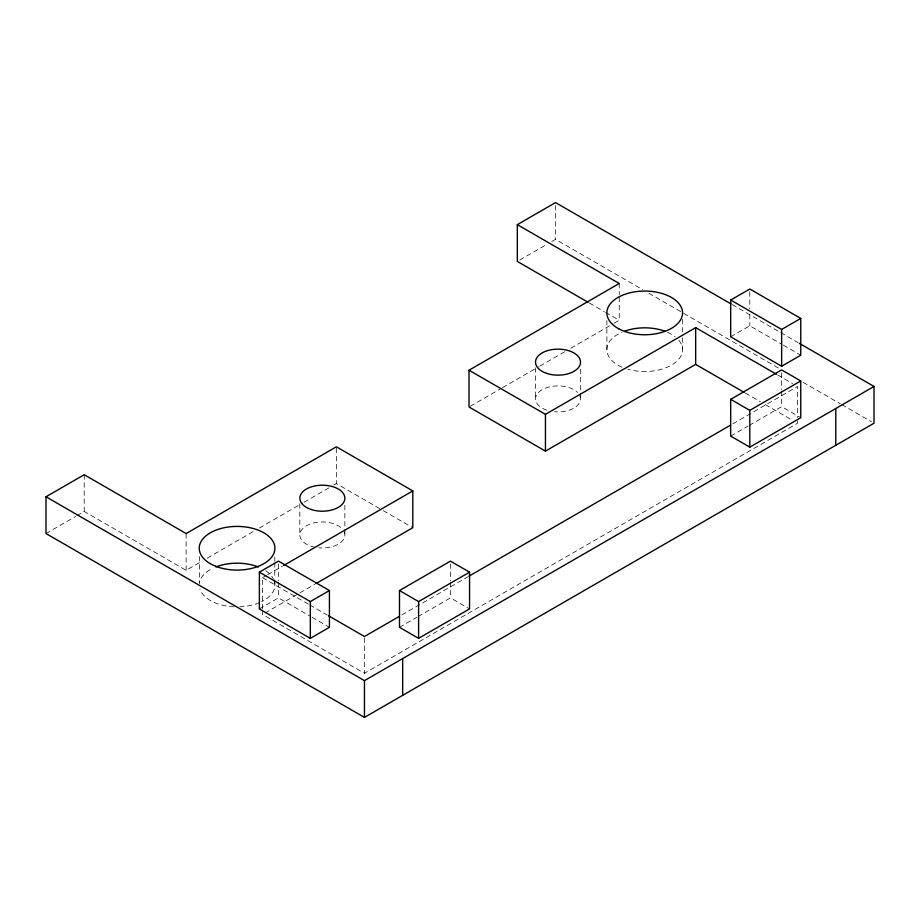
<?xml version="1.0" encoding="UTF-8"?>
<svg xmlns="http://www.w3.org/2000/svg" width="920" height="920" viewBox="0 0 920 920"><rect width="100%" height="100%" fill="white"/><g stroke="black" fill="none" stroke-linecap="round" stroke-linejoin="round"><path stroke-width="0.69" stroke-dasharray="4.6 3.45" d="M46 533.542L75.59 516.465M76.82 515.752L84.215 511.485L186.127 570.319L202.262 560.993M519.788 260.003L546.905 244.352M551.839 241.5L555.542 239.361L642.62 289.639M207.23 558.129L254.414 530.886M259.382 528.022L302.841 502.929M304.083 502.216L328.923 487.876M333.891 485.001L336.375 483.575L381.984 509.91M470.258 406.272L501.296 388.355M502.538 387.642L538.534 366.85M539.775 366.137L564.604 351.796M570.814 348.22L613.019 323.851M614.261 323.127L619.229 320.263L619.229 296.217M262.556 608.787L262.556 577.668L266.282 575.517M267.524 574.804L282.417 566.202M259.371 608.925L278.472 597.896L310.787 616.549M730.687 336.812L749.8 325.784L782.115 344.436M265.04 613.007L314.709 584.338M401.798 614.951L467.762 576.863M732.849 423.821L797.571 386.457L797.571 417.565M399.487 627.313L416.886 617.274M418.128 616.549L450.443 597.896L469.556 608.925M730.687 436.103L748.086 426.052M749.328 425.339L781.644 406.674L800.756 417.714M262.556 610.202L262.556 614.445L364.458 673.279L797.571 423.223L797.571 418.979M732.182 304.577L779.458 331.867M780.7 332.591L798.111 342.642M783.357 345.149L800.756 355.2M648.841 293.227L779.458 368.644M803.091 382.294L840.408 403.834M841.662 404.558L871.516 421.797M777.687 374.969L792.603 383.582M589.409 303.048L604.313 311.65M605.556 312.374L619.229 320.263M745.372 393.093L760.288 401.706M765.256 404.57L792.603 420.359M383.214 510.623L412.804 527.7M262.556 577.668L308.534 604.221M309.775 604.934L327.175 614.985M312.029 617.274L329.429 627.313M781.644 372.738L781.644 389.712M781.644 391.126L781.644 406.674M749.8 291.835L749.8 308.809M749.8 314.467L749.8 325.784M682.525 319.378L682.525 332.097M682.525 337.755L682.525 349.071M619.229 283.486L619.229 294.803M606.889 320.585L606.889 350.29M580.531 369.219L580.531 391.839M580.531 393.254L580.531 398.912M555.542 205.424L555.542 239.361M535.497 367.804L535.497 398.912M450.443 563.948L450.443 580.922M450.443 582.337L450.443 597.896M364.458 637.917L364.458 673.279M344.873 505.275L344.873 527.908M344.873 529.322L344.873 534.968M336.375 448.212L336.375 483.575M299.828 503.861L299.828 534.968M278.472 563.948L278.472 580.922M278.472 582.337L278.472 597.896M274.792 557.002L274.792 561.246M274.792 562.66L274.792 578.22M274.792 579.634L274.792 586.707M199.352 556.473L199.352 583.349A37.835 21.838 0 0 1 212.462 568.433M186.127 533.542L186.127 570.319M84.215 474.709L84.215 511.485M344.103 531.61A22.517 13.006 0 0 1 318.826 547.814M315.123 547.285A22.517 13.006 0 0 1 304.945 526.723A22.517 13.006 0 0 1 341.849 528.471M579.761 395.554A22.517 13.006 0 0 1 554.484 411.757M546.756 410.171A22.517 13.006 0 0 1 542.087 389.723A22.517 13.006 0 0 1 577.518 392.414M274.263 581.014A37.835 21.838 0 0 1 261.683 601.611M259.486 602.623A37.835 21.838 0 0 1 239.821 606.809M234.163 606.809A37.835 21.838 0 0 1 199.893 589.042M265.811 570.814A37.835 21.838 0 0 1 273.332 578.795M678.822 340.239A37.835 21.838 0 0 1 671.301 365.217A37.835 21.838 0 0 1 627.957 369.265M621.955 367.126A37.835 21.838 0 0 1 622.161 332.143M667.46 332.235A37.835 21.838 0 0 1 675.084 336.662"/><path stroke-width="1.38" d="M799.365 343.367L874 386.457L874 423.223L364.458 717.404L46 533.542L46 496.777L84.215 474.709L186.127 533.542L336.375 446.798L412.804 490.923L412.804 527.7L315.951 583.613M588.156 302.323L517.327 261.43L517.327 224.652L555.542 202.595L730.94 303.865M744.13 392.38L695.658 364.389L545.445 451.122L469.016 406.985L469.016 370.219L619.229 283.486L517.327 224.652M259.371 572.159L278.472 561.12L329.429 590.536L329.429 627.313L310.327 638.342L259.371 608.925L259.371 572.159L310.327 601.577L329.429 590.536M730.687 300.035L749.8 289.006L800.756 318.423L800.756 355.2L781.644 366.229L730.687 336.812L730.687 300.035L781.644 329.452L800.756 318.423M283.659 565.49L412.804 490.923M469.016 370.219L545.445 414.345L695.658 327.623L776.445 374.256M399.487 590.536L450.443 561.12L469.556 572.159L469.556 608.925L418.6 638.342L399.487 627.313L399.487 590.536L418.6 601.577L469.556 572.159M730.687 399.326L781.644 369.909L800.756 380.937L800.756 417.714L749.8 447.131L730.687 436.103L730.687 399.326L749.8 410.354L800.756 380.937M399.315 616.388L364.458 636.502L328.417 615.698M469.004 576.15L730.365 425.258M46 496.777L364.458 680.639L874 386.457M835.785 408.514L835.785 445.291M781.644 329.452L781.644 366.229M749.8 410.354L749.8 447.131M695.658 327.623L695.658 364.389M545.445 414.345L545.445 451.122M418.6 601.577L418.6 638.342M402.672 658.57L402.672 695.347M364.458 680.639L364.458 717.404M310.327 601.577L310.327 638.342M215.832 566.95A37.835 21.838 0 0 1 258.462 567.007M624.887 331.073A37.835 21.838 0 0 1 665.137 331.292M618.711 328.773A37.835 21.838 0 0 0 681.513 317.975A37.835 21.838 0 0 0 633.903 291.973A37.835 21.838 0 0 0 618.711 328.773M215.694 566.271A37.835 21.838 0 0 0 274.792 549.93A37.835 21.838 0 0 0 220.742 528.551A37.835 21.838 0 0 0 215.694 566.271M546.756 373.405A22.517 13.006 0 0 0 580.531 362.147A22.517 13.006 0 0 0 546.756 350.888A22.517 13.006 0 0 0 546.756 373.405M311.098 509.461A22.517 13.006 0 0 0 344.873 498.203A22.517 13.006 0 0 0 311.098 486.944A22.517 13.006 0 0 0 311.098 509.461"/></g></svg>
